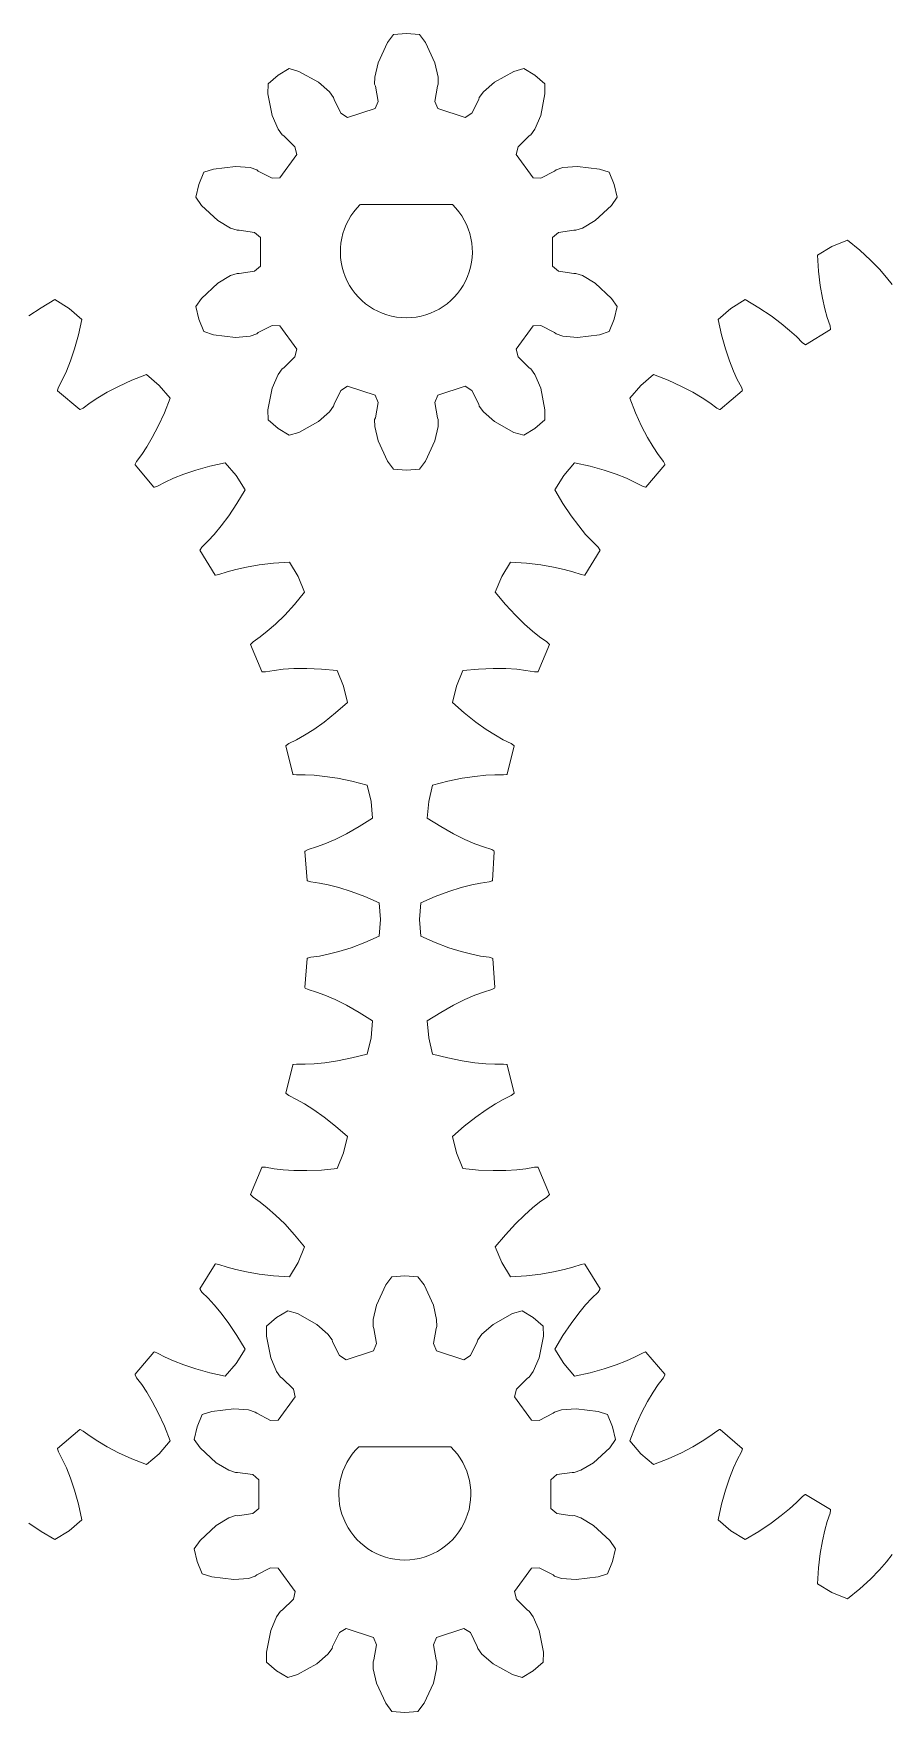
# Model space of a CAD drawing. Header units: inches. Extents: x -0.9 to 14.1, y -1.3 to 4.4.
# Drawn here: x 2.306 to 3.302, y -0.969 to 0.985 of the extents above; entities that cross this region are included whole.
import ezdxf

# ---------------------------------------------------------------- set-up
doc = ezdxf.new("R2010")
doc.units = ezdxf.units.IN
doc.header["$MEASUREMENT"] = 0

msp = doc.modelspace()

# ---------------------------------------------------------------- linework, layer by layer
at = {"color": 1, "lineweight": 5}
for p, q in [((2.7246, 0.9836), (2.7176, 0.9742)), ((2.7398, 0.9848), (2.7246, 0.9836)), ((2.7551, 0.9836), (2.7398, 0.9848)), ((2.7621, 0.9742), (2.7551, 0.9836)), ((2.7176, 0.9742), (2.7067, 0.9508)), ((2.773, 0.9508), (2.7621, 0.9742)), ((2.6035, 0.9442), (2.5905, 0.9362)), ((2.6147, 0.9408), (2.6035, 0.9442)), ((2.6373, 0.9282), (2.6147, 0.9408)), ((2.7067, 0.9508), (2.7029, 0.9341)), ((2.7768, 0.9341), (2.773, 0.9508)), ((2.8649, 0.9408), (2.8424, 0.9282)), ((2.8762, 0.9442), (2.8649, 0.9408)), ((2.8892, 0.9362), (2.8762, 0.9442)), ((2.5789, 0.9263), (2.5787, 0.9146)), ((2.5905, 0.9362), (2.5789, 0.9263)), ((2.6502, 0.917), (2.6373, 0.9282)), ((2.7029, 0.9341), (2.7028, 0.9258)), ((2.7028, 0.9258), (2.7037, 0.9237)), ((2.7037, 0.9237), (2.7067, 0.9059)), ((2.773, 0.9059), (2.776, 0.9237)), ((2.776, 0.9237), (2.7769, 0.9258)), ((2.7769, 0.9258), (2.7768, 0.9341)), ((2.8424, 0.9282), (2.8295, 0.917)), ((2.9008, 0.9263), (2.8892, 0.9362)), ((2.901, 0.9146), (2.9008, 0.9263)), ((2.5787, 0.9146), (2.5837, 0.8893)), ((2.6551, 0.9103), (2.6502, 0.917)), ((2.6556, 0.9081), (2.6551, 0.9103)), ((2.6636, 0.892), (2.6556, 0.9081)), ((2.7067, 0.9059), (2.7033, 0.8975)), ((2.7764, 0.8975), (2.773, 0.9059)), ((2.824, 0.9081), (2.816, 0.892)), ((2.8246, 0.9103), (2.824, 0.9081)), ((2.8295, 0.917), (2.8246, 0.9103)), ((2.896, 0.8893), (2.901, 0.9146)), ((2.5837, 0.8893), (2.5904, 0.8736)), ((2.6714, 0.8871), (2.6636, 0.892)), ((2.7033, 0.8975), (2.6714, 0.8871)), ((2.8083, 0.8871), (2.7764, 0.8975)), ((2.816, 0.892), (2.8083, 0.8871)), ((2.8893, 0.8736), (2.896, 0.8893)), ((2.5904, 0.8736), (2.5952, 0.8668)), ((2.5952, 0.8668), (2.5971, 0.8656)), ((2.5971, 0.8656), (2.61, 0.853)), ((2.8697, 0.853), (2.8825, 0.8656)), ((2.8825, 0.8656), (2.8845, 0.8668)), ((2.8845, 0.8668), (2.8893, 0.8736)), ((2.6123, 0.8441), (2.5925, 0.817)), ((2.61, 0.853), (2.6123, 0.8441)), ((2.8674, 0.8441), (2.8697, 0.853)), ((2.8871, 0.817), (2.8674, 0.8441)), ((2.5041, 0.8233), (2.4982, 0.8092)), ((2.5152, 0.8271), (2.5041, 0.8233)), ((2.5408, 0.8302), (2.5152, 0.8271)), ((2.5578, 0.8287), (2.5408, 0.8302)), ((2.5657, 0.8262), (2.5578, 0.8287)), ((2.5674, 0.8247), (2.5657, 0.8262)), ((2.5834, 0.8164), (2.5674, 0.8247)), ((2.9122, 0.8247), (2.8963, 0.8164)), ((2.914, 0.8262), (2.9122, 0.8247)), ((2.9219, 0.8287), (2.914, 0.8262)), ((2.9389, 0.8302), (2.9219, 0.8287)), ((2.9645, 0.8271), (2.9389, 0.8302)), ((2.9756, 0.8233), (2.9645, 0.8271)), ((2.9815, 0.8092), (2.9756, 0.8233)), ((2.4982, 0.8092), (2.4946, 0.7944)), ((2.5925, 0.817), (2.5834, 0.8164)), ((2.8963, 0.8164), (2.8871, 0.817)), ((2.985, 0.7944), (2.9815, 0.8092)), ((2.4946, 0.7944), (2.5014, 0.7848)), ((2.5014, 0.7848), (2.5203, 0.7672)), ((2.7933, 0.7858), (2.6862, 0.7858)), ((2.9594, 0.7672), (2.9783, 0.7848)), ((2.9783, 0.7848), (2.985, 0.7944)), ((2.5203, 0.7672), (2.535, 0.7584)), ((2.9447, 0.7584), (2.9594, 0.7672)), ((2.535, 0.7584), (2.5428, 0.7558)), ((2.5428, 0.7558), (2.5451, 0.756)), ((2.5451, 0.756), (2.5629, 0.7533)), ((2.5629, 0.7533), (2.57, 0.7475)), ((2.57, 0.7475), (2.57, 0.7139)), ((2.9097, 0.7475), (2.9168, 0.7533)), ((2.9097, 0.7139), (2.9097, 0.7475)), ((2.9168, 0.7533), (2.9346, 0.756)), ((2.9346, 0.756), (2.9369, 0.7558)), ((2.9369, 0.7558), (2.9447, 0.7584)), ((3.253, 0.7444), (3.2349, 0.7369)), ((3.2672, 0.7327), (3.253, 0.7444)), ((3.2349, 0.7369), (3.2182, 0.7267)), ((3.2182, 0.7267), (3.2194, 0.7083)), ((3.2797, 0.7212), (3.2672, 0.7327)), ((2.5428, 0.7056), (2.535, 0.703)), ((2.5451, 0.7054), (2.5428, 0.7056)), ((2.5629, 0.7081), (2.5451, 0.7054)), ((2.57, 0.7139), (2.5629, 0.7081)), ((2.9168, 0.7081), (2.9097, 0.7139)), ((2.9346, 0.7054), (2.9168, 0.7081)), ((2.9369, 0.7056), (2.9346, 0.7054)), ((2.9447, 0.703), (2.9369, 0.7056)), ((3.2194, 0.7083), (3.2213, 0.6914)), ((3.2901, 0.7105), (3.2797, 0.7212)), ((3.2985, 0.701), (3.2901, 0.7105)), ((2.5203, 0.6942), (2.5014, 0.6766)), ((2.535, 0.703), (2.5203, 0.6942)), ((2.9594, 0.6942), (2.9447, 0.703)), ((2.9783, 0.6766), (2.9594, 0.6942)), ((3.2213, 0.6914), (3.2238, 0.6768)), ((3.305, 0.6928), (3.2985, 0.701)), ((2.3147, 0.6657), (2.3005, 0.6563)), ((2.3305, 0.6751), (2.3147, 0.6657)), ((2.3472, 0.6648), (2.3305, 0.6751)), ((2.3621, 0.6521), (2.3472, 0.6648)), ((2.5014, 0.6766), (2.4946, 0.667)), ((2.4946, 0.667), (2.4982, 0.6522)), ((2.985, 0.667), (2.9783, 0.6766)), ((2.9815, 0.6522), (2.985, 0.667)), ((3.1173, 0.6648), (3.1024, 0.6521)), ((3.134, 0.6751), (3.1173, 0.6648)), ((3.1498, 0.6657), (3.134, 0.6751)), ((3.164, 0.6563), (3.1498, 0.6657)), ((3.2238, 0.6768), (3.2266, 0.6644)), ((2.3581, 0.6342), (2.3621, 0.6521)), ((2.4982, 0.6522), (2.5041, 0.6381)), ((2.5674, 0.6367), (2.5834, 0.645)), ((2.5834, 0.645), (2.5925, 0.6444)), ((2.8871, 0.6444), (2.8963, 0.645)), ((2.8963, 0.645), (2.9122, 0.6367)), ((2.9756, 0.6381), (2.9815, 0.6522)), ((3.1024, 0.6521), (3.1064, 0.6342)), ((3.1759, 0.6474), (3.164, 0.6563)), ((3.1857, 0.6393), (3.1759, 0.6474)), ((3.2266, 0.6644), (3.2294, 0.6542)), ((3.2294, 0.6542), (3.2327, 0.6446)), ((2.3535, 0.6178), (2.3581, 0.6342)), ((2.5041, 0.6381), (2.5152, 0.6343)), ((2.5152, 0.6343), (2.5408, 0.6312)), ((2.5408, 0.6312), (2.5578, 0.6327)), ((2.5578, 0.6327), (2.5657, 0.6352)), ((2.5657, 0.6352), (2.5674, 0.6367)), ((2.5925, 0.6444), (2.6123, 0.6173)), ((2.8674, 0.6173), (2.8871, 0.6444)), ((2.9122, 0.6367), (2.914, 0.6352)), ((2.914, 0.6352), (2.9219, 0.6327)), ((2.9219, 0.6327), (2.9389, 0.6312)), ((2.9389, 0.6312), (2.9645, 0.6343)), ((2.9645, 0.6343), (2.9756, 0.6381)), ((3.1064, 0.6342), (3.111, 0.6178)), ((3.1935, 0.6322), (3.1857, 0.6393)), ((3.2006, 0.6249), (3.1935, 0.6322)), ((3.2331, 0.6403), (3.2042, 0.6226)), ((3.2327, 0.6446), (3.2333, 0.6409)), ((3.2333, 0.6409), (3.2331, 0.6403)), ((2.3488, 0.6037), (2.3535, 0.6178)), ((2.61, 0.6084), (2.5971, 0.5958)), ((2.6123, 0.6173), (2.61, 0.6084)), ((2.8697, 0.6084), (2.8674, 0.6173)), ((2.8825, 0.5958), (2.8697, 0.6084)), ((3.111, 0.6178), (3.1157, 0.6037)), ((3.2036, 0.6227), (3.2006, 0.6249)), ((3.2042, 0.6226), (3.2036, 0.6227)), ((2.3397, 0.5823), (2.3441, 0.5919)), ((2.3441, 0.5919), (2.3488, 0.6037)), ((2.4372, 0.588), (2.4201, 0.5812)), ((2.4521, 0.5752), (2.4372, 0.588)), ((2.5904, 0.5878), (2.5837, 0.5721)), ((2.5952, 0.5946), (2.5904, 0.5878)), ((2.5971, 0.5958), (2.5952, 0.5946)), ((2.8845, 0.5946), (2.8825, 0.5958)), ((2.8893, 0.5878), (2.8845, 0.5946)), ((2.896, 0.5721), (2.8893, 0.5878)), ((3.0273, 0.588), (3.0124, 0.5752)), ((3.0444, 0.5812), (3.0273, 0.588)), ((3.1157, 0.6037), (3.1204, 0.5919)), ((3.1204, 0.5919), (3.1248, 0.5823)), ((2.3338, 0.5697), (2.335, 0.5733)), ((2.3339, 0.5691), (2.3338, 0.5697)), ((2.3597, 0.5471), (2.3339, 0.5691)), ((2.335, 0.5733), (2.3397, 0.5823)), ((2.3915, 0.5672), (2.3806, 0.5607)), ((2.4046, 0.5741), (2.3915, 0.5672)), ((2.4201, 0.5812), (2.4046, 0.5741)), ((2.4649, 0.5603), (2.4521, 0.5752)), ((2.5837, 0.5721), (2.5787, 0.5468)), ((2.6556, 0.5533), (2.6636, 0.5694)), ((2.6636, 0.5694), (2.6714, 0.5743)), ((2.6714, 0.5743), (2.7033, 0.5639)), ((2.7764, 0.5639), (2.8083, 0.5743)), ((2.8083, 0.5743), (2.816, 0.5694)), ((2.816, 0.5694), (2.824, 0.5533)), ((2.901, 0.5468), (2.896, 0.5721)), ((3.0124, 0.5752), (2.9996, 0.5603)), ((3.0599, 0.5741), (3.0444, 0.5812)), ((3.073, 0.5672), (3.0599, 0.5741)), ((3.0839, 0.5607), (3.073, 0.5672)), ((3.1306, 0.5691), (3.1048, 0.5471)), ((3.1248, 0.5823), (3.1295, 0.5733)), ((3.1295, 0.5733), (3.1307, 0.5697)), ((3.1307, 0.5697), (3.1306, 0.5691)), ((2.3636, 0.5489), (2.3603, 0.5471)), ((2.3718, 0.5549), (2.3636, 0.5489)), ((2.3806, 0.5607), (2.3718, 0.5549)), ((2.4581, 0.5432), (2.4649, 0.5603)), ((2.6502, 0.5444), (2.6551, 0.5511)), ((2.6551, 0.5511), (2.6556, 0.5533)), ((2.7033, 0.5639), (2.7067, 0.5555)), ((2.7067, 0.5555), (2.7037, 0.5377)), ((2.773, 0.5555), (2.7764, 0.5639)), ((2.776, 0.5377), (2.773, 0.5555)), ((2.824, 0.5533), (2.8246, 0.5511)), ((2.8246, 0.5511), (2.8295, 0.5444)), ((2.9996, 0.5603), (3.0064, 0.5432)), ((3.0927, 0.5549), (3.0839, 0.5607)), ((3.1009, 0.5489), (3.0927, 0.5549)), ((3.1042, 0.5471), (3.1009, 0.5489)), ((2.3603, 0.5471), (2.3597, 0.5471)), ((2.4441, 0.5146), (2.451, 0.5278)), ((2.451, 0.5278), (2.4581, 0.5432)), ((2.5787, 0.5468), (2.5789, 0.5351)), ((2.5789, 0.5351), (2.5905, 0.5252)), ((2.6147, 0.5206), (2.6373, 0.5332)), ((2.6373, 0.5332), (2.6502, 0.5444)), ((2.7037, 0.5377), (2.7028, 0.5356)), ((2.7028, 0.5356), (2.7029, 0.5273)), ((2.7769, 0.5356), (2.776, 0.5377)), ((2.7768, 0.5273), (2.7769, 0.5356)), ((2.8295, 0.5444), (2.8424, 0.5332)), ((2.8424, 0.5332), (2.8649, 0.5206)), ((2.8892, 0.5252), (2.9008, 0.5351)), ((2.9008, 0.5351), (2.901, 0.5468)), ((3.0064, 0.5432), (3.0135, 0.5278)), ((3.0135, 0.5278), (3.0204, 0.5146)), ((3.1048, 0.5471), (3.1042, 0.5471)), ((2.4376, 0.5037), (2.4441, 0.5146)), ((2.5905, 0.5252), (2.6035, 0.5172)), ((2.6035, 0.5172), (2.6147, 0.5206)), ((2.7029, 0.5273), (2.7067, 0.5106)), ((2.7067, 0.5106), (2.7176, 0.4872)), ((2.7621, 0.4872), (2.773, 0.5106)), ((2.773, 0.5106), (2.7768, 0.5273)), ((2.8649, 0.5206), (2.8762, 0.5172)), ((2.8762, 0.5172), (2.8892, 0.5252)), ((3.0204, 0.5146), (3.0269, 0.5037)), ((2.4257, 0.4868), (2.4318, 0.4949)), ((2.4318, 0.4949), (2.4376, 0.5037)), ((3.0269, 0.5037), (3.0327, 0.4949)), ((3.0327, 0.4949), (3.0388, 0.4868)), ((2.424, 0.4834), (2.4257, 0.4868)), ((2.424, 0.4828), (2.424, 0.4834)), ((2.446, 0.457), (2.424, 0.4828)), ((2.4806, 0.4719), (2.4688, 0.4672)), ((2.4946, 0.4766), (2.4806, 0.4719)), ((2.511, 0.4812), (2.4946, 0.4766)), ((2.529, 0.4852), (2.511, 0.4812)), ((2.5417, 0.4703), (2.529, 0.4852)), ((2.552, 0.4536), (2.5417, 0.4703)), ((2.7176, 0.4872), (2.7246, 0.4778)), ((2.7246, 0.4778), (2.7398, 0.4766)), ((2.7398, 0.4766), (2.7551, 0.4778)), ((2.7551, 0.4778), (2.7621, 0.4872)), ((2.9228, 0.4703), (2.9125, 0.4536)), ((2.9355, 0.4852), (2.9228, 0.4703)), ((2.9535, 0.4812), (2.9355, 0.4852)), ((2.9699, 0.4766), (2.9535, 0.4812)), ((2.9839, 0.4719), (2.9699, 0.4766)), ((2.9957, 0.4672), (2.9839, 0.4719)), ((3.0405, 0.4828), (3.0185, 0.457)), ((3.0388, 0.4868), (3.0405, 0.4834)), ((3.0405, 0.4834), (3.0405, 0.4828)), ((2.4466, 0.4569), (2.446, 0.457)), ((2.4502, 0.4581), (2.4466, 0.4569)), ((2.4592, 0.4628), (2.4502, 0.4581)), ((2.4688, 0.4672), (2.4592, 0.4628)), ((2.5426, 0.4378), (2.552, 0.4536)), ((2.9125, 0.4536), (2.9219, 0.4378)), ((3.0053, 0.4628), (2.9957, 0.4672)), ((3.0143, 0.4581), (3.0053, 0.4628)), ((3.0179, 0.4569), (3.0143, 0.4581)), ((3.0185, 0.457), (3.0179, 0.4569)), ((2.5332, 0.4236), (2.5426, 0.4378)), ((2.9219, 0.4378), (2.9313, 0.4236)), ((2.5162, 0.4019), (2.5243, 0.4117)), ((2.5243, 0.4117), (2.5332, 0.4236)), ((2.9313, 0.4236), (2.9402, 0.4117)), ((2.9402, 0.4117), (2.9483, 0.4019)), ((2.5018, 0.3871), (2.5091, 0.3942)), ((2.5091, 0.3942), (2.5162, 0.4019)), ((2.9483, 0.4019), (2.9554, 0.3942)), ((2.9554, 0.3942), (2.9627, 0.3871)), ((2.4994, 0.3834), (2.4996, 0.384)), ((2.5172, 0.3545), (2.4994, 0.3834)), ((2.4996, 0.384), (2.5018, 0.3871)), ((2.9651, 0.3834), (2.9473, 0.3545)), ((2.9627, 0.3871), (2.9649, 0.384)), ((2.9649, 0.384), (2.9651, 0.3834)), ((2.5178, 0.3543), (2.5172, 0.3545)), ((2.5215, 0.355), (2.5178, 0.3543)), ((2.5311, 0.3582), (2.5215, 0.355)), ((2.5413, 0.361), (2.5311, 0.3582)), ((2.5537, 0.3638), (2.5413, 0.361)), ((2.5683, 0.3663), (2.5537, 0.3638)), ((2.5852, 0.3682), (2.5683, 0.3663)), ((2.6036, 0.3694), (2.5852, 0.3682)), ((2.6138, 0.3527), (2.6036, 0.3694)), ((2.6213, 0.3346), (2.6138, 0.3527)), ((2.8507, 0.3527), (2.8432, 0.3346)), ((2.8609, 0.3694), (2.8507, 0.3527)), ((2.8793, 0.3682), (2.8609, 0.3694)), ((2.8962, 0.3663), (2.8793, 0.3682)), ((2.9109, 0.3638), (2.8962, 0.3663)), ((2.9232, 0.361), (2.9109, 0.3638)), ((2.9334, 0.3582), (2.9232, 0.361)), ((2.943, 0.355), (2.9334, 0.3582)), ((2.9467, 0.3543), (2.943, 0.355)), ((2.9473, 0.3545), (2.9467, 0.3543)), ((2.6096, 0.3204), (2.6213, 0.3346)), ((2.8432, 0.3346), (2.8549, 0.3204)), ((2.5981, 0.3079), (2.6096, 0.3204)), ((2.8549, 0.3204), (2.8665, 0.3079)), ((2.5779, 0.2891), (2.5874, 0.2975)), ((2.5874, 0.2975), (2.5981, 0.3079)), ((2.8665, 0.3079), (2.8771, 0.2975)), ((2.8771, 0.2975), (2.8866, 0.2891)), ((2.5584, 0.2735), (2.5587, 0.274)), ((2.5587, 0.274), (2.5614, 0.2767)), ((2.5614, 0.2767), (2.5697, 0.2826)), ((2.5697, 0.2826), (2.5779, 0.2891)), ((2.8866, 0.2891), (2.8948, 0.2826)), ((2.8948, 0.2826), (2.9031, 0.2767)), ((2.9031, 0.2767), (2.9058, 0.274)), ((2.9058, 0.274), (2.9061, 0.2735)), ((2.5714, 0.2421), (2.5584, 0.2735)), ((2.9061, 0.2735), (2.8931, 0.2421)), ((2.572, 0.2419), (2.5714, 0.2421)), ((2.5758, 0.2419), (2.572, 0.2419)), ((2.5858, 0.2436), (2.5758, 0.2419)), ((2.5963, 0.2448), (2.5858, 0.2436)), ((2.6089, 0.2456), (2.5963, 0.2448)), ((2.6238, 0.2458), (2.6089, 0.2456)), ((2.6408, 0.2451), (2.6238, 0.2458)), ((2.6591, 0.2433), (2.6408, 0.2451)), ((2.6666, 0.2252), (2.6591, 0.2433)), ((2.8054, 0.2433), (2.7979, 0.2252)), ((2.8237, 0.2451), (2.8054, 0.2433)), ((2.8407, 0.2458), (2.8237, 0.2451)), ((2.8556, 0.2456), (2.8407, 0.2458)), ((2.8682, 0.2448), (2.8556, 0.2456)), ((2.8787, 0.2436), (2.8682, 0.2448)), ((2.8887, 0.2419), (2.8787, 0.2436)), ((2.8925, 0.2419), (2.8887, 0.2419)), ((2.8931, 0.2421), (2.8925, 0.2419)), ((2.6712, 0.2062), (2.6666, 0.2252)), ((2.7979, 0.2252), (2.7933, 0.2062)), ((2.6574, 0.194), (2.6712, 0.2062)), ((2.7933, 0.2062), (2.8071, 0.194)), ((2.6319, 0.1748), (2.644, 0.1834)), ((2.644, 0.1834), (2.6574, 0.194)), ((2.8071, 0.194), (2.8205, 0.1834)), ((2.8205, 0.1834), (2.8326, 0.1748)), ((2.5998, 0.1561), (2.6029, 0.1584)), ((2.6029, 0.1584), (2.612, 0.1629)), ((2.612, 0.1629), (2.6212, 0.168)), ((2.6212, 0.168), (2.6319, 0.1748)), ((2.8326, 0.1748), (2.8433, 0.168)), ((2.8433, 0.168), (2.8525, 0.1629)), ((2.8525, 0.1629), (2.8616, 0.1584)), ((2.8616, 0.1584), (2.8647, 0.1561)), ((2.5995, 0.1556), (2.5998, 0.1561)), ((2.6075, 0.1226), (2.5995, 0.1556)), ((2.865, 0.1556), (2.857, 0.1226)), ((2.8647, 0.1561), (2.865, 0.1556)), ((2.608, 0.1223), (2.6075, 0.1226)), ((2.6117, 0.1218), (2.608, 0.1223)), ((2.6219, 0.1219), (2.6117, 0.1218)), ((2.6324, 0.1214), (2.6219, 0.1219)), ((2.645, 0.1202), (2.6324, 0.1214)), ((2.6597, 0.1181), (2.645, 0.1202)), ((2.6764, 0.1147), (2.6597, 0.1181)), ((2.8048, 0.1181), (2.7881, 0.1147)), ((2.8195, 0.1202), (2.8048, 0.1181)), ((2.8321, 0.1214), (2.8195, 0.1202)), ((2.8426, 0.1219), (2.8321, 0.1214)), ((2.8528, 0.1218), (2.8426, 0.1219)), ((2.8565, 0.1223), (2.8528, 0.1218)), ((2.857, 0.1226), (2.8565, 0.1223)), ((2.6942, 0.1101), (2.6764, 0.1147)), ((2.6988, 0.0911), (2.6942, 0.1101)), ((2.7703, 0.1101), (2.7657, 0.0911)), ((2.7881, 0.1147), (2.7703, 0.1101)), ((2.7004, 0.0715), (2.6988, 0.0911)), ((2.7657, 0.0911), (2.7641, 0.0715)), ((2.67, 0.0533), (2.6848, 0.0617)), ((2.6848, 0.0617), (2.7004, 0.0715)), ((2.7641, 0.0715), (2.7797, 0.0617)), ((2.7797, 0.0617), (2.7945, 0.0533)), ((2.6352, 0.038), (2.645, 0.0417)), ((2.645, 0.0417), (2.6567, 0.0467)), ((2.6567, 0.0467), (2.67, 0.0533)), ((2.7945, 0.0533), (2.8078, 0.0467)), ((2.8078, 0.0467), (2.8195, 0.0417)), ((2.8195, 0.0417), (2.8294, 0.038)), ((2.6217, 0.0328), (2.6221, 0.0333)), ((2.6243, -0.001), (2.6217, 0.0328)), ((2.6221, 0.0333), (2.6255, 0.035)), ((2.6255, 0.035), (2.6352, 0.038)), ((2.8294, 0.038), (2.839, 0.035)), ((2.839, 0.035), (2.8416, 0.0337)), ((2.842, 0.0324), (2.8401, -0.001)), ((2.8416, 0.0337), (2.842, 0.0324)), ((2.6248, -0.0014), (2.6243, -0.001)), ((2.6284, -0.0025), (2.6248, -0.0014)), ((2.6385, -0.004), (2.6284, -0.0025)), ((2.6488, -0.0061), (2.6385, -0.004)), ((2.6611, -0.0092), (2.6488, -0.0061)), ((2.6753, -0.0137), (2.6611, -0.0092)), ((2.6912, -0.0196), (2.6753, -0.0137)), ((2.7892, -0.0137), (2.7733, -0.0196)), ((2.8034, -0.0092), (2.7892, -0.0137)), ((2.8157, -0.0061), (2.8034, -0.0092)), ((2.826, -0.004), (2.8157, -0.0061)), ((2.8361, -0.0025), (2.826, -0.004)), ((2.8397, -0.0014), (2.8361, -0.0025)), ((2.8401, -0.001), (2.8397, -0.0014)), ((2.7081, -0.0269), (2.6912, -0.0196)), ((2.7096, -0.0465), (2.7081, -0.0269)), ((2.7564, -0.0269), (2.7549, -0.0465)), ((2.7733, -0.0196), (2.7564, -0.0269)), ((2.7081, -0.066), (2.7096, -0.0465)), ((2.7549, -0.0465), (2.7564, -0.066)), ((2.6753, -0.0792), (2.6912, -0.0733)), ((2.6912, -0.0733), (2.7081, -0.066)), ((2.7564, -0.066), (2.7733, -0.0733)), ((2.7733, -0.0733), (2.7892, -0.0792)), ((2.6217, -0.1257), (2.6243, -0.0919)), ((2.6243, -0.0919), (2.6248, -0.0915)), ((2.6248, -0.0915), (2.6284, -0.0904)), ((2.6284, -0.0904), (2.6385, -0.0889)), ((2.6385, -0.0889), (2.6488, -0.0868)), ((2.6488, -0.0868), (2.6611, -0.0837)), ((2.6611, -0.0837), (2.6753, -0.0792)), ((2.7892, -0.0792), (2.8034, -0.0837)), ((2.8034, -0.0837), (2.8157, -0.0868)), ((2.8157, -0.0868), (2.826, -0.0889)), ((2.826, -0.0889), (2.8361, -0.0904)), ((2.8361, -0.0904), (2.8397, -0.0915)), ((2.8397, -0.0915), (2.8402, -0.0919)), ((2.8402, -0.0919), (2.8428, -0.1257)), ((2.6221, -0.1262), (2.6217, -0.1257)), ((2.6255, -0.1279), (2.6221, -0.1262)), ((2.6352, -0.1309), (2.6255, -0.1279)), ((2.645, -0.1346), (2.6352, -0.1309)), ((2.6567, -0.1396), (2.645, -0.1346)), ((2.8195, -0.1346), (2.8078, -0.1396)), ((2.8294, -0.1309), (2.8195, -0.1346)), ((2.839, -0.1279), (2.8294, -0.1309)), ((2.8424, -0.1262), (2.839, -0.1279)), ((2.8428, -0.1257), (2.8424, -0.1262)), ((2.67, -0.1462), (2.6567, -0.1396)), ((2.6848, -0.1546), (2.67, -0.1462)), ((2.7004, -0.1645), (2.6848, -0.1546)), ((2.7797, -0.1546), (2.7641, -0.1645)), ((2.7945, -0.1462), (2.7797, -0.1546)), ((2.8078, -0.1396), (2.7945, -0.1462)), ((2.6988, -0.184), (2.7004, -0.1645)), ((2.7641, -0.1645), (2.7657, -0.184)), ((2.6942, -0.203), (2.6988, -0.184)), ((2.7657, -0.184), (2.7703, -0.203)), ((2.608, -0.2152), (2.6117, -0.2147)), ((2.6117, -0.2147), (2.6219, -0.2148)), ((2.6219, -0.2148), (2.6324, -0.2143)), ((2.6324, -0.2143), (2.645, -0.2131)), ((2.645, -0.2131), (2.6597, -0.211)), ((2.6597, -0.211), (2.6764, -0.2076)), ((2.6764, -0.2076), (2.6942, -0.203)), ((2.7703, -0.203), (2.7881, -0.2076)), ((2.7881, -0.2076), (2.8048, -0.211)), ((2.8048, -0.211), (2.8195, -0.2131)), ((2.8195, -0.2131), (2.8321, -0.2143)), ((2.8321, -0.2143), (2.8426, -0.2148)), ((2.8426, -0.2148), (2.8528, -0.2147)), ((2.8528, -0.2147), (2.8565, -0.2152)), ((2.5995, -0.2485), (2.6075, -0.2156)), ((2.6075, -0.2156), (2.608, -0.2152)), ((2.8565, -0.2152), (2.857, -0.2156)), ((2.857, -0.2156), (2.865, -0.2485)), ((2.5998, -0.2491), (2.5995, -0.2485)), ((2.6029, -0.2513), (2.5998, -0.2491)), ((2.612, -0.2558), (2.6029, -0.2513)), ((2.8616, -0.2513), (2.8525, -0.2558)), ((2.8647, -0.2491), (2.8616, -0.2513)), ((2.865, -0.2485), (2.8647, -0.2491)), ((2.6212, -0.261), (2.612, -0.2558)), ((2.6319, -0.2678), (2.6212, -0.261)), ((2.644, -0.2764), (2.6319, -0.2678)), ((2.8326, -0.2678), (2.8205, -0.2764)), ((2.8433, -0.261), (2.8326, -0.2678)), ((2.8525, -0.2558), (2.8433, -0.261)), ((2.6574, -0.2869), (2.644, -0.2764)), ((2.6712, -0.2991), (2.6574, -0.2869)), ((2.8071, -0.2869), (2.7933, -0.2991)), ((2.8205, -0.2764), (2.8071, -0.2869)), ((2.6666, -0.3181), (2.6712, -0.2991)), ((2.7933, -0.2991), (2.7979, -0.3181)), ((2.6591, -0.3363), (2.6666, -0.3181)), ((2.7979, -0.3181), (2.8054, -0.3363)), ((2.5584, -0.3664), (2.5714, -0.335)), ((2.5714, -0.335), (2.572, -0.3348)), ((2.572, -0.3348), (2.5758, -0.3348)), ((2.5758, -0.3348), (2.5858, -0.3365)), ((2.5858, -0.3365), (2.5963, -0.3377)), ((2.5963, -0.3377), (2.6089, -0.3385)), ((2.6089, -0.3385), (2.6238, -0.3387)), ((2.6238, -0.3387), (2.6408, -0.338)), ((2.6408, -0.338), (2.6591, -0.3363)), ((2.8054, -0.3363), (2.8237, -0.338)), ((2.8237, -0.338), (2.8407, -0.3387)), ((2.8407, -0.3387), (2.8556, -0.3385)), ((2.8556, -0.3385), (2.8682, -0.3377)), ((2.8682, -0.3377), (2.8787, -0.3365)), ((2.8787, -0.3365), (2.8887, -0.3348)), ((2.8887, -0.3348), (2.8925, -0.3348)), ((2.8925, -0.3348), (2.8931, -0.335)), ((2.8931, -0.335), (2.9061, -0.3664)), ((2.5587, -0.3669), (2.5584, -0.3664)), ((2.5614, -0.3696), (2.5587, -0.3669)), ((2.5697, -0.3755), (2.5614, -0.3696)), ((2.9031, -0.3696), (2.8948, -0.3755)), ((2.9058, -0.3669), (2.9031, -0.3696)), ((2.9061, -0.3664), (2.9058, -0.3669)), ((2.5779, -0.382), (2.5697, -0.3755)), ((2.5874, -0.3904), (2.5779, -0.382)), ((2.5981, -0.4008), (2.5874, -0.3904)), ((2.8771, -0.3904), (2.8665, -0.4008)), ((2.8866, -0.382), (2.8771, -0.3904)), ((2.8948, -0.3755), (2.8866, -0.382)), ((2.6096, -0.4133), (2.5981, -0.4008)), ((2.8665, -0.4008), (2.8549, -0.4133)), ((2.6213, -0.4275), (2.6096, -0.4133)), ((2.6138, -0.4456), (2.6213, -0.4275)), ((2.8549, -0.4133), (2.8432, -0.4275)), ((2.8432, -0.4275), (2.8507, -0.4456)), ((2.4994, -0.4763), (2.5172, -0.4474)), ((2.5172, -0.4474), (2.5178, -0.4473)), ((2.5178, -0.4473), (2.5215, -0.4479)), ((2.5215, -0.4479), (2.5311, -0.4511)), ((2.6036, -0.4623), (2.6138, -0.4456)), ((2.8507, -0.4456), (2.8609, -0.4623)), ((2.9334, -0.4511), (2.943, -0.4479)), ((2.943, -0.4479), (2.9467, -0.4473)), ((2.9467, -0.4473), (2.9473, -0.4474)), ((2.9473, -0.4474), (2.9651, -0.4763)), ((2.5311, -0.4511), (2.5413, -0.4539)), ((2.5413, -0.4539), (2.5537, -0.4567)), ((2.5537, -0.4567), (2.5683, -0.4592)), ((2.5683, -0.4592), (2.5852, -0.4612)), ((2.5852, -0.4612), (2.6036, -0.4623)), ((2.7228, -0.4624), (2.7157, -0.4718)), ((2.738, -0.4612), (2.7228, -0.4624)), ((2.7532, -0.4624), (2.738, -0.4612)), ((2.7603, -0.4718), (2.7532, -0.4624)), ((2.8609, -0.4623), (2.8793, -0.4612)), ((2.8793, -0.4612), (2.8962, -0.4592)), ((2.8962, -0.4592), (2.9109, -0.4567)), ((2.9109, -0.4567), (2.9232, -0.4539)), ((2.9232, -0.4539), (2.9334, -0.4511)), ((2.4996, -0.4769), (2.4994, -0.4763)), ((2.5018, -0.48), (2.4996, -0.4769)), ((2.5091, -0.4871), (2.5018, -0.48)), ((2.5162, -0.4948), (2.5091, -0.4871)), ((2.7157, -0.4718), (2.7049, -0.4952)), ((2.7711, -0.4952), (2.7603, -0.4718)), ((2.9554, -0.4871), (2.9483, -0.4948)), ((2.9627, -0.48), (2.9554, -0.4871)), ((2.9649, -0.4769), (2.9627, -0.48)), ((2.9651, -0.4763), (2.9649, -0.4769)), ((2.5243, -0.5046), (2.5162, -0.4948)), ((2.5332, -0.5165), (2.5243, -0.5046)), ((2.6017, -0.5018), (2.5887, -0.5097)), ((2.6129, -0.5052), (2.6017, -0.5018)), ((2.6354, -0.5178), (2.6129, -0.5052)), ((2.7049, -0.4952), (2.7011, -0.5119)), ((2.7749, -0.5119), (2.7711, -0.4952)), ((2.8631, -0.5052), (2.8406, -0.5178)), ((2.8743, -0.5018), (2.8631, -0.5052)), ((2.8873, -0.5097), (2.8743, -0.5018)), ((2.9402, -0.5046), (2.9313, -0.5165)), ((2.9483, -0.4948), (2.9402, -0.5046)), ((2.5426, -0.5307), (2.5332, -0.5165)), ((2.5771, -0.5196), (2.5769, -0.5314)), ((2.5887, -0.5097), (2.5771, -0.5196)), ((2.6483, -0.529), (2.6354, -0.5178)), ((2.7011, -0.5119), (2.701, -0.5201)), ((2.701, -0.5201), (2.7019, -0.5223)), ((2.7019, -0.5223), (2.7049, -0.54)), ((2.7711, -0.54), (2.7742, -0.5223)), ((2.7742, -0.5223), (2.7751, -0.5201)), ((2.7751, -0.5201), (2.7749, -0.5119)), ((2.8406, -0.5178), (2.8277, -0.529)), ((2.899, -0.5196), (2.8873, -0.5097)), ((2.8991, -0.5314), (2.899, -0.5196)), ((2.9313, -0.5165), (2.9219, -0.5307)), ((2.5417, -0.5632), (2.552, -0.5465)), ((2.552, -0.5465), (2.5426, -0.5307)), ((2.5769, -0.5314), (2.5819, -0.5567)), ((2.6533, -0.5356), (2.6483, -0.529)), ((2.6538, -0.5379), (2.6533, -0.5356)), ((2.6618, -0.554), (2.6538, -0.5379)), ((2.7049, -0.54), (2.7015, -0.5485)), ((2.7746, -0.5485), (2.7711, -0.54)), ((2.8222, -0.5379), (2.8142, -0.554)), ((2.8227, -0.5356), (2.8222, -0.5379)), ((2.8277, -0.529), (2.8227, -0.5356)), ((2.8942, -0.5567), (2.8991, -0.5314)), ((2.9219, -0.5307), (2.9125, -0.5465)), ((2.9125, -0.5465), (2.9228, -0.5632)), ((2.424, -0.5757), (2.446, -0.5499)), ((2.446, -0.5499), (2.4466, -0.5498)), ((2.4466, -0.5498), (2.4502, -0.551)), ((2.4502, -0.551), (2.4592, -0.5557)), ((2.4592, -0.5557), (2.4688, -0.5601)), ((2.4688, -0.5601), (2.4806, -0.5648)), ((2.4806, -0.5648), (2.4946, -0.5695)), ((2.529, -0.5781), (2.5417, -0.5632)), ((2.5819, -0.5567), (2.5886, -0.5724)), ((2.6696, -0.5589), (2.6618, -0.554)), ((2.7015, -0.5485), (2.6696, -0.5589)), ((2.8064, -0.5589), (2.7746, -0.5485)), ((2.8142, -0.554), (2.8064, -0.5589)), ((2.8874, -0.5724), (2.8942, -0.5567)), ((2.9228, -0.5632), (2.9355, -0.5781)), ((2.9699, -0.5695), (2.9839, -0.5648)), ((2.9839, -0.5648), (2.9957, -0.5601)), ((2.9957, -0.5601), (3.0053, -0.5557)), ((3.0053, -0.5557), (3.0143, -0.551)), ((3.0143, -0.551), (3.0179, -0.5498)), ((3.0179, -0.5498), (3.0185, -0.5499)), ((3.0185, -0.5499), (3.0405, -0.5757)), ((2.424, -0.5763), (2.424, -0.5757)), ((2.4257, -0.5797), (2.424, -0.5763)), ((2.4318, -0.5878), (2.4257, -0.5797)), ((2.4946, -0.5695), (2.511, -0.5741)), ((2.511, -0.5741), (2.529, -0.5781)), ((2.5886, -0.5724), (2.5933, -0.5792)), ((2.5933, -0.5792), (2.5953, -0.5804)), ((2.5953, -0.5804), (2.6082, -0.593)), ((2.8678, -0.593), (2.8807, -0.5804)), ((2.8807, -0.5804), (2.8827, -0.5792)), ((2.8827, -0.5792), (2.8874, -0.5724)), ((2.9355, -0.5781), (2.9535, -0.5741)), ((2.9535, -0.5741), (2.9699, -0.5695)), ((3.0388, -0.5797), (3.0327, -0.5878)), ((3.0405, -0.5763), (3.0388, -0.5797)), ((3.0405, -0.5757), (3.0405, -0.5763)), ((2.4376, -0.5966), (2.4318, -0.5878)), ((2.4441, -0.6075), (2.4376, -0.5966)), ((2.6104, -0.6019), (2.5907, -0.629)), ((2.6082, -0.593), (2.6104, -0.6019)), ((2.8656, -0.6019), (2.8678, -0.593)), ((2.8853, -0.629), (2.8656, -0.6019)), ((3.0269, -0.5966), (3.0204, -0.6075)), ((3.0327, -0.5878), (3.0269, -0.5966)), ((2.451, -0.6207), (2.4441, -0.6075)), ((2.4581, -0.6361), (2.451, -0.6207)), ((2.5022, -0.6227), (2.4964, -0.6368)), ((2.5133, -0.6189), (2.5022, -0.6227)), ((2.5389, -0.6158), (2.5133, -0.6189)), ((2.556, -0.6173), (2.5389, -0.6158)), ((2.5639, -0.6197), (2.556, -0.6173)), ((2.5656, -0.6212), (2.5639, -0.6197)), ((2.5816, -0.6296), (2.5656, -0.6212)), ((2.9104, -0.6212), (2.8944, -0.6296)), ((2.9121, -0.6197), (2.9104, -0.6212)), ((2.9201, -0.6173), (2.9121, -0.6197)), ((2.9371, -0.6158), (2.9201, -0.6173)), ((2.9627, -0.6189), (2.9371, -0.6158)), ((2.9738, -0.6227), (2.9627, -0.6189)), ((2.9796, -0.6368), (2.9738, -0.6227)), ((3.0135, -0.6207), (3.0064, -0.6361)), ((3.0204, -0.6075), (3.0135, -0.6207)), ((2.3339, -0.662), (2.3597, -0.64)), ((2.3597, -0.64), (2.3603, -0.64)), ((2.3603, -0.64), (2.3636, -0.6418)), ((2.3636, -0.6418), (2.3718, -0.6478)), ((2.4649, -0.6532), (2.4581, -0.6361)), ((2.4964, -0.6368), (2.4928, -0.6516)), ((2.5907, -0.629), (2.5816, -0.6296)), ((2.8944, -0.6296), (2.8853, -0.629)), ((2.9832, -0.6516), (2.9796, -0.6368)), ((3.0064, -0.6361), (2.9996, -0.6532)), ((3.0927, -0.6478), (3.1009, -0.6418)), ((3.1009, -0.6418), (3.1042, -0.64)), ((3.1042, -0.64), (3.1048, -0.64)), ((3.1048, -0.64), (3.1306, -0.662)), ((2.3338, -0.6626), (2.3339, -0.662)), ((2.335, -0.6662), (2.3338, -0.6626)), ((2.3718, -0.6478), (2.3806, -0.6537)), ((2.3806, -0.6537), (2.3915, -0.6601)), ((2.3915, -0.6601), (2.4046, -0.667)), ((2.4521, -0.6682), (2.4649, -0.6532)), ((2.4928, -0.6516), (2.4996, -0.6612)), ((2.4996, -0.6612), (2.5185, -0.6788)), ((2.7915, -0.6602), (2.6843, -0.6602)), ((2.9576, -0.6788), (2.9764, -0.6612)), ((2.9764, -0.6612), (2.9832, -0.6516)), ((2.9996, -0.6532), (3.0124, -0.6682)), ((3.0599, -0.667), (3.073, -0.6601)), ((3.073, -0.6601), (3.0839, -0.6537)), ((3.0839, -0.6537), (3.0927, -0.6478)), ((3.1307, -0.6626), (3.1295, -0.6662)), ((3.1306, -0.662), (3.1307, -0.6626)), ((2.3397, -0.6752), (2.335, -0.6662)), ((2.3441, -0.6848), (2.3397, -0.6752)), ((2.4046, -0.667), (2.4201, -0.6741)), ((2.4201, -0.6741), (2.4372, -0.6809)), ((2.4372, -0.6809), (2.4521, -0.6682)), ((2.5185, -0.6788), (2.5331, -0.6875)), ((2.9429, -0.6875), (2.9576, -0.6788)), ((3.0124, -0.6682), (3.0273, -0.6809)), ((3.0273, -0.6809), (3.0444, -0.6741)), ((3.0444, -0.6741), (3.0599, -0.667)), ((3.1248, -0.6752), (3.1204, -0.6848)), ((3.1295, -0.6662), (3.1248, -0.6752)), ((2.3488, -0.6966), (2.3441, -0.6848)), ((2.3535, -0.7107), (2.3488, -0.6966)), ((2.5331, -0.6875), (2.541, -0.6902)), ((2.541, -0.6902), (2.5433, -0.69)), ((2.5433, -0.69), (2.5611, -0.6926)), ((2.5611, -0.6926), (2.5681, -0.6985)), ((2.5681, -0.6985), (2.5681, -0.732)), ((2.9079, -0.6985), (2.9149, -0.6926)), ((2.9079, -0.732), (2.9079, -0.6985)), ((2.9149, -0.6926), (2.9327, -0.69)), ((2.9327, -0.69), (2.935, -0.6902)), ((2.935, -0.6902), (2.9429, -0.6875)), ((3.1157, -0.6966), (3.111, -0.7107)), ((3.1204, -0.6848), (3.1157, -0.6966)), ((2.3581, -0.7271), (2.3535, -0.7107)), ((3.111, -0.7107), (3.1064, -0.7271)), ((3.1935, -0.7251), (3.2006, -0.7179)), ((3.2006, -0.7179), (3.2036, -0.7156)), ((3.2036, -0.7156), (3.2042, -0.7155)), ((3.2042, -0.7155), (3.2331, -0.7332)), ((2.3621, -0.745), (2.3581, -0.7271)), ((2.541, -0.7403), (2.5331, -0.743)), ((2.5433, -0.7405), (2.541, -0.7403)), ((2.5611, -0.7379), (2.5433, -0.7405)), ((2.5681, -0.732), (2.5611, -0.7379)), ((2.9149, -0.7379), (2.9079, -0.732)), ((2.9327, -0.7405), (2.9149, -0.7379)), ((2.935, -0.7403), (2.9327, -0.7405)), ((2.9429, -0.743), (2.935, -0.7403)), ((3.1064, -0.7271), (3.1024, -0.745)), ((3.164, -0.7492), (3.1759, -0.7403)), ((3.1759, -0.7403), (3.1857, -0.7322)), ((3.1857, -0.7322), (3.1935, -0.7251)), ((3.2327, -0.7375), (3.2294, -0.7471)), ((3.2333, -0.7338), (3.2327, -0.7375)), ((3.2331, -0.7332), (3.2333, -0.7338)), ((2.3005, -0.7492), (2.3147, -0.7586)), ((2.3147, -0.7586), (2.3305, -0.768)), ((2.3305, -0.768), (2.3472, -0.7578)), ((2.3472, -0.7578), (2.3621, -0.745)), ((2.5185, -0.7518), (2.4996, -0.7693)), ((2.5331, -0.743), (2.5185, -0.7518)), ((2.9576, -0.7518), (2.9429, -0.743)), ((2.9764, -0.7693), (2.9576, -0.7518)), ((3.1024, -0.745), (3.1173, -0.7578)), ((3.1173, -0.7578), (3.134, -0.768)), ((3.134, -0.768), (3.1498, -0.7586)), ((3.1498, -0.7586), (3.164, -0.7492)), ((3.2266, -0.7573), (3.2238, -0.7697)), ((3.2294, -0.7471), (3.2266, -0.7573)), ((2.4996, -0.7693), (2.4928, -0.7789)), ((2.4928, -0.7789), (2.4964, -0.7938)), ((2.9832, -0.7789), (2.9764, -0.7693)), ((2.9796, -0.7938), (2.9832, -0.7789)), ((3.2238, -0.7697), (3.2213, -0.7843)), ((2.4964, -0.7938), (2.5022, -0.8079)), ((2.5656, -0.8093), (2.5816, -0.8009)), ((2.5816, -0.8009), (2.5907, -0.8016)), ((2.8853, -0.8016), (2.8944, -0.8009)), ((2.8944, -0.8009), (2.9104, -0.8093)), ((2.9738, -0.8079), (2.9796, -0.7938)), ((3.2213, -0.7843), (3.2194, -0.8012)), ((3.2901, -0.8035), (3.2985, -0.7939)), ((3.2985, -0.7939), (3.305, -0.7857)), ((2.5022, -0.8079), (2.5133, -0.8117)), ((2.5133, -0.8117), (2.5389, -0.8148)), ((2.5389, -0.8148), (2.556, -0.8133)), ((2.556, -0.8133), (2.5639, -0.8108)), ((2.5639, -0.8108), (2.5656, -0.8093)), ((2.5907, -0.8016), (2.6104, -0.8287)), ((2.8656, -0.8287), (2.8853, -0.8016)), ((2.9104, -0.8093), (2.9121, -0.8108)), ((2.9121, -0.8108), (2.9201, -0.8133)), ((2.9201, -0.8133), (2.9371, -0.8148)), ((2.9371, -0.8148), (2.9627, -0.8117)), ((2.9627, -0.8117), (2.9738, -0.8079)), ((3.2194, -0.8012), (3.2182, -0.8196)), ((3.2182, -0.8196), (3.2349, -0.8298)), ((3.2672, -0.8256), (3.2797, -0.8141)), ((3.2797, -0.8141), (3.2901, -0.8035)), ((2.6082, -0.8376), (2.5953, -0.8502)), ((2.6104, -0.8287), (2.6082, -0.8376)), ((2.8678, -0.8376), (2.8656, -0.8287)), ((2.8807, -0.8502), (2.8678, -0.8376)), ((3.2349, -0.8298), (3.253, -0.8373)), ((3.253, -0.8373), (3.2672, -0.8256)), ((2.5886, -0.8581), (2.5819, -0.8739)), ((2.5933, -0.8514), (2.5886, -0.8581)), ((2.5953, -0.8502), (2.5933, -0.8514)), ((2.8827, -0.8514), (2.8807, -0.8502)), ((2.8874, -0.8581), (2.8827, -0.8514)), ((2.8942, -0.8739), (2.8874, -0.8581)), ((2.5819, -0.8739), (2.5769, -0.8992)), ((2.6538, -0.8927), (2.6618, -0.8765)), ((2.6618, -0.8765), (2.6696, -0.8717)), ((2.6696, -0.8717), (2.7015, -0.882)), ((2.7746, -0.882), (2.8064, -0.8717)), ((2.8064, -0.8717), (2.8142, -0.8765)), ((2.8142, -0.8765), (2.8222, -0.8927)), ((2.8991, -0.8992), (2.8942, -0.8739)), ((2.6483, -0.9015), (2.6533, -0.8949)), ((2.6533, -0.8949), (2.6538, -0.8927)), ((2.7015, -0.882), (2.7049, -0.8905)), ((2.7049, -0.8905), (2.7019, -0.9083)), ((2.7711, -0.8905), (2.7746, -0.882)), ((2.7742, -0.9083), (2.7711, -0.8905)), ((2.8222, -0.8927), (2.8227, -0.8949)), ((2.8227, -0.8949), (2.8277, -0.9015)), ((2.5769, -0.8992), (2.5771, -0.9109)), ((2.5771, -0.9109), (2.5887, -0.9208)), ((2.6129, -0.9253), (2.6354, -0.9128)), ((2.6354, -0.9128), (2.6483, -0.9015)), ((2.7019, -0.9083), (2.701, -0.9104)), ((2.701, -0.9104), (2.7011, -0.9187)), ((2.7751, -0.9104), (2.7742, -0.9083)), ((2.7749, -0.9187), (2.7751, -0.9104)), ((2.8277, -0.9015), (2.8406, -0.9128)), ((2.8406, -0.9128), (2.8631, -0.9253)), ((2.8873, -0.9208), (2.899, -0.9109)), ((2.899, -0.9109), (2.8991, -0.8992)), ((2.5887, -0.9208), (2.6017, -0.9288)), ((2.6017, -0.9288), (2.6129, -0.9253)), ((2.7011, -0.9187), (2.7049, -0.9354)), ((2.7049, -0.9354), (2.7157, -0.9587)), ((2.7603, -0.9587), (2.7711, -0.9354)), ((2.7711, -0.9354), (2.7749, -0.9187)), ((2.8631, -0.9253), (2.8743, -0.9288)), ((2.8743, -0.9288), (2.8873, -0.9208)), ((2.7157, -0.9587), (2.7228, -0.9681)), ((2.7228, -0.9681), (2.738, -0.9693)), ((2.738, -0.9693), (2.7532, -0.9681)), ((2.7532, -0.9681), (2.7603, -0.9587))]:
    msp.add_line(p, q, dxfattribs=at)
for centre in [(2.7397, 0.7308), (2.7379, -0.7152)]:
    msp.add_arc(centre, 0.0768, 134.2411, 45.7589, dxfattribs=at)

doc.saveas('drawing.dxf')
